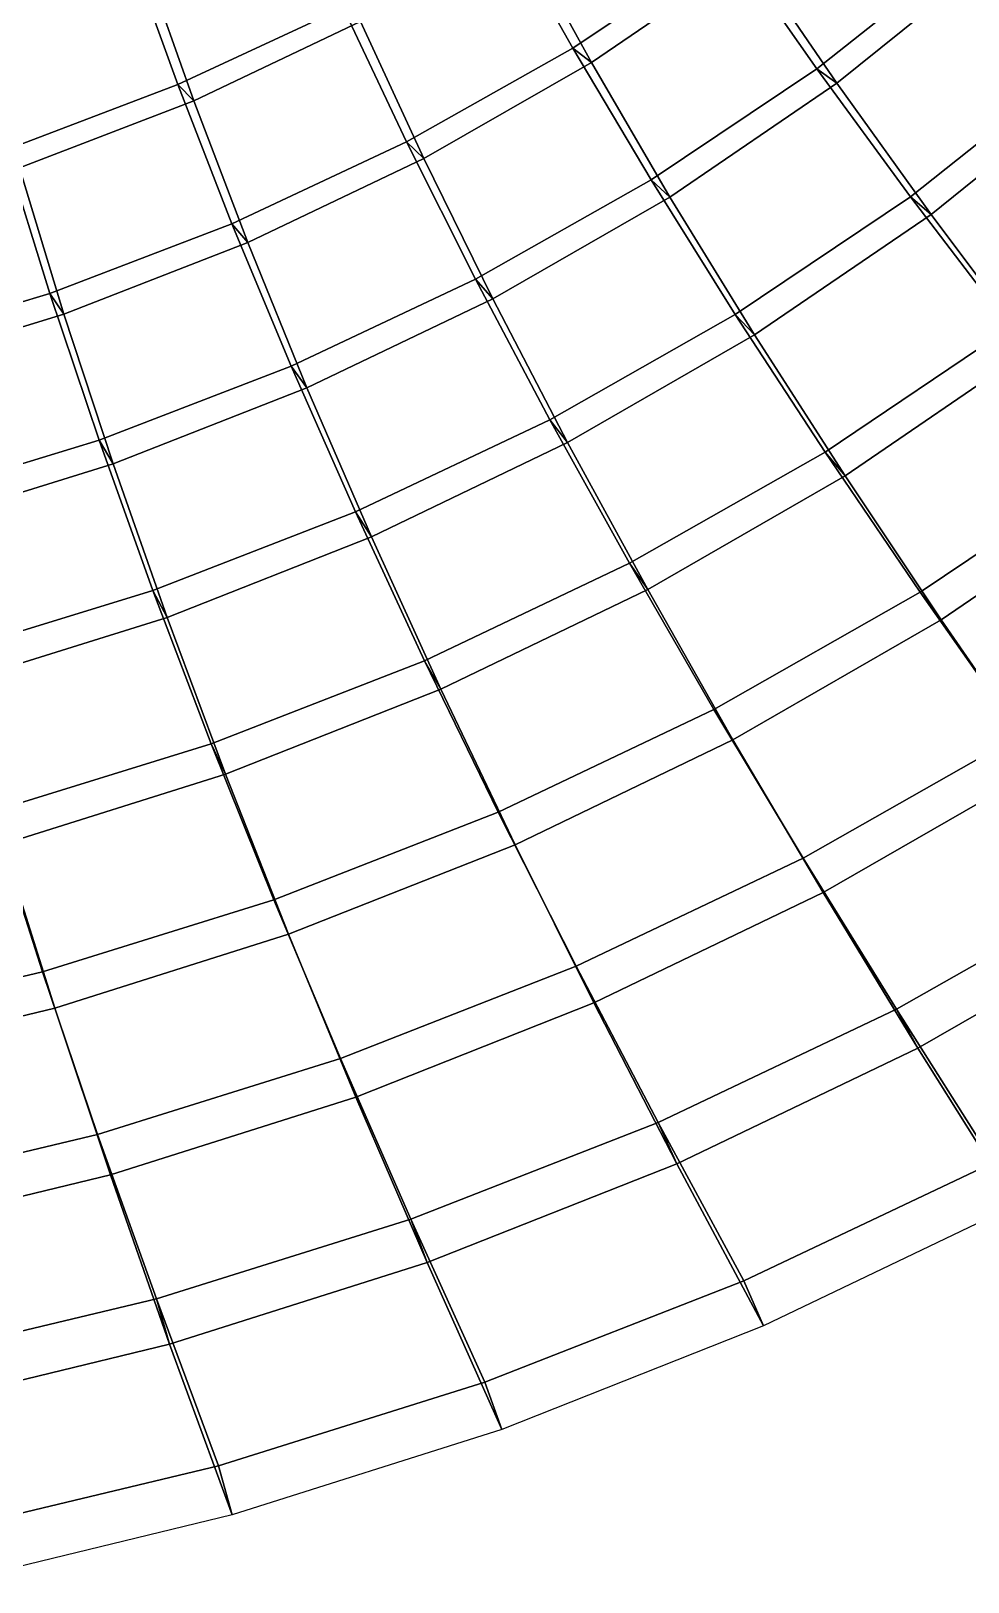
# Model space of a CAD drawing. Header units: metres. Extents: x -2184624 to 1125696, y -1900362 to 1900362.
# Drawn here: x 13202 to 378009, y -1866064 to -1262434 of the extents above; entities that cross this region are included whole.
import ezdxf

# ---------------------------------------------------------------- set-up
doc = ezdxf.new("R2010")
doc.units = ezdxf.units.M

msp = doc.modelspace()

# ---------------------------------------------------------------- linework, layer by layer
at = {"layer": '1'}
for points in [[(253569.3, -1180764.9, 230839.05), (285087, -1228368.6, 213093), (224109.45, -1269137.2, 223638.25), (195936.6, -1219108.1, 242653.98)], [(261286.48, -1184162.9, 255231.95), (292834.62, -1232846.9, 237814.47), (231388.89, -1274677, 247982.53), (203200.78, -1223567.4, 266682)], [(341957.88, -1183516.2, 201764.3), (379341.28, -1229467, 182418.4), (319101.38, -1277095.5, 192301.64), (285087, -1228368.6, 213093)], [(350083.62, -1186808, 226879.23), (387589.53, -1233918, 207892.19), (326957.8, -1282731.5, 217369.73), (292834.62, -1232846.9, 237814.47)], [(112211.21, -1202485.9, 270982.9), (134748.08, -1253363.8, 253731.02), (70383.27, -1283310.2, 264167.06), (51302.805, -1230582.5, 282482.72)], [(119020.055, -1206877.9, 294373.72), (141490.61, -1258766.5, 277408.03), (76546.48, -1289546.5, 287507.8), (57555.25, -1235807, 305546.47)], [(195936.6, -1219108.1, 242653.98), (224109.45, -1269137.2, 223638.25), (159429.27, -1305564.5, 233513.22), (134748.08, -1253363.8, 253731.02)], [(224109.45, -1269137.2, 223638.25), (231388.89, -1274677, 247982.53), (203200.78, -1223567.4, 266682), (195936.6, -1219108.1, 242653.98)], [(195936.6, -1219108.1, 242653.98), (203200.78, -1223567.4, 266682), (231388.89, -1274677, 247982.53), (224109.45, -1269137.2, 223638.25)], [(203200.78, -1223567.4, 266682), (231388.89, -1274677, 247982.53), (166164.39, -1312049.8, 257497.4), (141490.61, -1258766.5, 277408.03)], [(51302.805, -1230582.5, 282482.72), (70383.27, -1283310.2, 264167.06), (3218.479, -1308755.9, 274041.6), (-12291.229, -1254425.8, 293371.66)], [(70383.27, -1283310.2, 264167.06), (76546.48, -1289546.5, 287507.8), (57555.25, -1235807, 305546.47), (51302.805, -1230582.5, 282482.72)], [(51302.805, -1230582.5, 282482.72), (57555.25, -1235807, 305546.47), (76546.48, -1289546.5, 287507.8), (70383.27, -1283310.2, 264167.06)], [(285087, -1228368.6, 213093), (292834.62, -1232846.9, 237814.47), (231388.89, -1274677, 247982.53), (224109.45, -1269137.2, 223638.25)], [(285087, -1228368.6, 213093), (319101.38, -1277095.5, 192301.64), (254598.67, -1320372.8, 201488.83), (224109.45, -1269137.2, 223638.25)], [(224109.45, -1269137.2, 223638.25), (231388.89, -1274677, 247982.53), (292834.62, -1232846.9, 237814.47), (285087, -1228368.6, 213093)], [(319101.38, -1277095.5, 192301.64), (326957.8, -1282731.5, 217369.73), (292834.62, -1232846.9, 237814.47), (285087, -1228368.6, 213093)], [(285087, -1228368.6, 213093), (292834.62, -1232846.9, 237814.47), (326957.8, -1282731.5, 217369.73), (319101.38, -1277095.5, 192301.64)], [(379341.28, -1229467, 182418.4), (387589.53, -1233918, 207892.19), (326957.8, -1282731.5, 217369.73), (319101.38, -1277095.5, 192301.64)], [(379341.28, -1229467, 182418.4), (419382.78, -1276426.8, 159831.2), (355578.97, -1326915.2, 168179.12), (319101.38, -1277095.5, 192301.64)], [(319101.38, -1277095.5, 192301.64), (326957.8, -1282731.5, 217369.73), (387589.53, -1233918, 207892.19), (379341.28, -1229467, 182418.4)], [(57555.25, -1235807, 305546.47), (76546.48, -1289546.5, 287507.8), (8754.505, -1315723.1, 297060.97), (-6637.798, -1260380.5, 316121.16)], [(292834.62, -1232846.9, 237814.47), (326957.8, -1282731.5, 217369.73), (261964.61, -1327072.2, 226171.14), (231388.89, -1274677, 247982.53)], [(387589.53, -1233918, 207892.19), (427848.97, -1282122.2, 185681.17), (363630.97, -1333795.8, 193615.97), (326957.8, -1282731.5, 217369.73)], [(134748.08, -1253363.8, 253731.02), (141490.61, -1258766.5, 277408.03), (76546.48, -1289546.5, 287507.8), (70383.27, -1283310.2, 264167.06)], [(134748.08, -1253363.8, 253731.02), (159429.27, -1305564.5, 233513.22), (91445.51, -1337425.9, 242808.61), (70383.27, -1283310.2, 264167.06)], [(70383.27, -1283310.2, 264167.06), (76546.48, -1289546.5, 287507.8), (141490.61, -1258766.5, 277408.03), (134748.08, -1253363.8, 253731.02)], [(159429.27, -1305564.5, 233513.22), (166164.39, -1312049.8, 257497.4), (141490.61, -1258766.5, 277408.03), (134748.08, -1253363.8, 253731.02)], [(134748.08, -1253363.8, 253731.02), (141490.61, -1258766.5, 277408.03), (166164.39, -1312049.8, 257497.4), (159429.27, -1305564.5, 233513.22)], [(141490.61, -1258766.5, 277408.03), (166164.39, -1312049.8, 257497.4), (97572.445, -1344747.4, 266449.84), (76546.48, -1289546.5, 287507.8)], [(224109.45, -1269137.2, 223638.25), (231388.89, -1274677, 247982.53), (166164.39, -1312049.8, 257497.4), (159429.27, -1305564.5, 233513.22)], [(224109.45, -1269137.2, 223638.25), (254598.67, -1320372.8, 201488.83), (186256.14, -1359041.2, 210083.3), (159429.27, -1305564.5, 233513.22)], [(159429.27, -1305564.5, 233513.22), (166164.39, -1312049.8, 257497.4), (231388.89, -1274677, 247982.53), (224109.45, -1269137.2, 223638.25)], [(254598.67, -1320372.8, 201488.83), (261964.61, -1327072.2, 226171.14), (231388.89, -1274677, 247982.53), (224109.45, -1269137.2, 223638.25)], [(224109.45, -1269137.2, 223638.25), (231388.89, -1274677, 247982.53), (261964.61, -1327072.2, 226171.14), (254598.67, -1320372.8, 201488.83)], [(231388.89, -1274677, 247982.53), (261964.61, -1327072.2, 226171.14), (193048.27, -1366690, 234399.64), (166164.39, -1312049.8, 257497.4)], [(319101.38, -1277095.5, 192301.64), (326957.8, -1282731.5, 217369.73), (261964.61, -1327072.2, 226171.14), (254598.67, -1320372.8, 201488.83)], [(319101.38, -1277095.5, 192301.64), (355578.97, -1326915.2, 168179.12), (287370.03, -1372771.5, 175930.52), (254598.67, -1320372.8, 201488.83)], [(254598.67, -1320372.8, 201488.83), (261964.61, -1327072.2, 226171.14), (326957.8, -1282731.5, 217369.73), (319101.38, -1277095.5, 192301.64)], [(355578.97, -1326915.2, 168179.12), (363630.97, -1333795.8, 193615.97), (326957.8, -1282731.5, 217369.73), (319101.38, -1277095.5, 192301.64)], [(319101.38, -1277095.5, 192301.64), (326957.8, -1282731.5, 217369.73), (363630.97, -1333795.8, 193615.97), (355578.97, -1326915.2, 168179.12)], [(419382.78, -1276426.8, 159831.2), (427848.97, -1282122.2, 185681.17), (363630.97, -1333795.8, 193615.97), (355578.97, -1326915.2, 168179.12)], [(419382.78, -1276426.8, 159831.2), (461998, -1324383.6, 133674.36), (394437.7, -1377795, 140413.89), (355578.97, -1326915.2, 168179.12)], [(355578.97, -1326915.2, 168179.12), (363630.97, -1333795.8, 193615.97), (427848.97, -1282122.2, 185681.17), (419382.78, -1276426.8, 159831.2)], [(70383.27, -1283310.2, 264167.06), (76546.48, -1289546.5, 287507.8), (8754.505, -1315723.1, 297060.97), (3218.479, -1308755.9, 274041.6)], [(70383.27, -1283310.2, 264167.06), (91445.51, -1337425.9, 242808.61), (20551.39, -1364528.6, 251598.03), (3218.479, -1308755.9, 274041.6)], [(3218.479, -1308755.9, 274041.6), (8754.505, -1315723.1, 297060.97), (76546.48, -1289546.5, 287507.8), (70383.27, -1283310.2, 264167.06)], [(91445.51, -1337425.9, 242808.61), (97572.445, -1344747.4, 266449.84), (76546.48, -1289546.5, 287507.8), (70383.27, -1283310.2, 264167.06)], [(70383.27, -1283310.2, 264167.06), (76546.48, -1289546.5, 287507.8), (97572.445, -1344747.4, 266449.84), (91445.51, -1337425.9, 242808.61)], [(326957.8, -1282731.5, 217369.73), (363630.97, -1333795.8, 193615.97), (294901.1, -1380720, 200977.17), (261964.61, -1327072.2, 226171.14)], [(427848.97, -1282122.2, 185681.17), (470788.38, -1331418.4, 159922.39), (402781.56, -1386018, 166246.77), (363630.97, -1333795.8, 193615.97)], [(76546.48, -1289546.5, 287507.8), (97572.445, -1344747.4, 266449.84), (26016.977, -1372583.9, 274913.16), (8754.505, -1315723.1, 297060.97)], [(3218.479, -1308755.9, 274041.6), (20551.39, -1364528.6, 251598.03), (-52860.945, -1386708.2, 259940.78), (-66373.336, -1329538.4, 283418.78)], [(20551.39, -1364528.6, 251598.03), (26016.977, -1372583.9, 274913.16), (8754.505, -1315723.1, 297060.97), (3218.479, -1308755.9, 274041.6)], [(3218.479, -1308755.9, 274041.6), (8754.505, -1315723.1, 297060.97), (26016.977, -1372583.9, 274913.16), (20551.39, -1364528.6, 251598.03)], [(159429.27, -1305564.5, 233513.22), (166164.39, -1312049.8, 257497.4), (97572.445, -1344747.4, 266449.84), (91445.51, -1337425.9, 242808.61)], [(159429.27, -1305564.5, 233513.22), (186256.14, -1359041.2, 210083.3), (114489.4, -1392876.2, 218167.48), (91445.51, -1337425.9, 242808.61)], [(91445.51, -1337425.9, 242808.61), (97572.445, -1344747.4, 266449.84), (166164.39, -1312049.8, 257497.4), (159429.27, -1305564.5, 233513.22)], [(186256.14, -1359041.2, 210083.3), (193048.27, -1366690, 234399.64), (166164.39, -1312049.8, 257497.4), (159429.27, -1305564.5, 233513.22)], [(159429.27, -1305564.5, 233513.22), (166164.39, -1312049.8, 257497.4), (193048.27, -1366690, 234399.64), (186256.14, -1359041.2, 210083.3)], [(8754.505, -1315723.1, 297060.97), (26016.977, -1372583.9, 274913.16), (-48100.336, -1395399.5, 282946.03), (-61503.69, -1337139.9, 306131.66)], [(166164.39, -1312049.8, 257497.4), (193048.27, -1366690, 234399.64), (120637.62, -1401366.8, 242137.05), (97572.445, -1344747.4, 266449.84)], [(254598.67, -1320372.8, 201488.83), (261964.61, -1327072.2, 226171.14), (193048.27, -1366690, 234399.64), (186256.14, -1359041.2, 210083.3)], [(254598.67, -1320372.8, 201488.83), (287370.03, -1372771.5, 175930.52), (215195.02, -1413739.4, 183176.31), (186256.14, -1359041.2, 210083.3)], [(186256.14, -1359041.2, 210083.3), (193048.27, -1366690, 234399.64), (261964.61, -1327072.2, 226171.14), (254598.67, -1320372.8, 201488.83)], [(287370.03, -1372771.5, 175930.52), (294901.1, -1380720, 200977.17), (261964.61, -1327072.2, 226171.14), (254598.67, -1320372.8, 201488.83)], [(254598.67, -1320372.8, 201488.83), (261964.61, -1327072.2, 226171.14), (294901.1, -1380720, 200977.17), (287370.03, -1372771.5, 175930.52)], [(261964.61, -1327072.2, 226171.14), (294901.1, -1380720, 200977.17), (222114.77, -1422644.4, 207854.66), (193048.27, -1366690, 234399.64)], [(355578.97, -1326915.2, 168179.12), (363630.97, -1333795.8, 193615.97), (294901.1, -1380720, 200977.17), (287370.03, -1372771.5, 175930.52)], [(355578.97, -1326915.2, 168179.12), (394437.7, -1377795, 140413.89), (322346.4, -1426281.4, 146668.11), (287370.03, -1372771.5, 175930.52)], [(287370.03, -1372771.5, 175930.52), (294901.1, -1380720, 200977.17), (363630.97, -1333795.8, 193615.97), (355578.97, -1326915.2, 168179.12)], [(394437.7, -1377795, 140413.89), (402781.56, -1386018, 166246.77), (363630.97, -1333795.8, 193615.97), (355578.97, -1326915.2, 168179.12)], [(355578.97, -1326915.2, 168179.12), (363630.97, -1333795.8, 193615.97), (402781.56, -1386018, 166246.77), (394437.7, -1377795, 140413.89)], [(363630.97, -1333795.8, 193615.97), (402781.56, -1386018, 166246.77), (330129.4, -1435580.4, 172110.83), (294901.1, -1380720, 200977.17)], [(91445.51, -1337425.9, 242808.61), (97572.445, -1344747.4, 266449.84), (26016.977, -1372583.9, 274913.16), (20551.39, -1364528.6, 251598.03)], [(91445.51, -1337425.9, 242808.61), (114489.4, -1392876.2, 218167.48), (39709.89, -1421683.9, 225807.67), (20551.39, -1364528.6, 251598.03)], [(20551.39, -1364528.6, 251598.03), (26016.977, -1372583.9, 274913.16), (97572.445, -1344747.4, 266449.84), (91445.51, -1337425.9, 242808.61)], [(114489.4, -1392876.2, 218167.48), (120637.62, -1401366.8, 242137.05), (97572.445, -1344747.4, 266449.84), (91445.51, -1337425.9, 242808.61)], [(91445.51, -1337425.9, 242808.61), (97572.445, -1344747.4, 266449.84), (120637.62, -1401366.8, 242137.05), (114489.4, -1392876.2, 218167.48)], [(97572.445, -1344747.4, 266449.84), (120637.62, -1401366.8, 242137.05), (45155.78, -1430913.1, 249448.8), (26016.977, -1372583.9, 274913.16)], [(186256.14, -1359041.2, 210083.3), (193048.27, -1366690, 234399.64), (120637.62, -1401366.8, 242137.05), (114489.4, -1392876.2, 218167.48)], [(186256.14, -1359041.2, 210083.3), (215195.02, -1413739.4, 183176.31), (139485.9, -1449595.8, 189988.88), (114489.4, -1392876.2, 218167.48)], [(114489.4, -1392876.2, 218167.48), (120637.62, -1401366.8, 242137.05), (193048.27, -1366690, 234399.64), (186256.14, -1359041.2, 210083.3)], [(215195.02, -1413739.4, 183176.31), (222114.77, -1422644.4, 207854.66), (193048.27, -1366690, 234399.64), (186256.14, -1359041.2, 210083.3)], [(186256.14, -1359041.2, 210083.3), (193048.27, -1366690, 234399.64), (222114.77, -1422644.4, 207854.66), (215195.02, -1413739.4, 183176.31)], [(20551.39, -1364528.6, 251598.03), (26016.977, -1372583.9, 274913.16), (-48100.336, -1395399.5, 282946.03), (-52860.945, -1386708.2, 259940.78)], [(20551.39, -1364528.6, 251598.03), (39709.89, -1421683.9, 225807.67), (-37673.61, -1445297.9, 233057.1), (-52860.945, -1386708.2, 259940.78)], [(-52860.945, -1386708.2, 259940.78), (-48100.336, -1395399.5, 282946.03), (26016.977, -1372583.9, 274913.16), (20551.39, -1364528.6, 251598.03)], [(39709.89, -1421683.9, 225807.67), (45155.78, -1430913.1, 249448.8), (26016.977, -1372583.9, 274913.16), (20551.39, -1364528.6, 251598.03)], [(20551.39, -1364528.6, 251598.03), (26016.977, -1372583.9, 274913.16), (45155.78, -1430913.1, 249448.8), (39709.89, -1421683.9, 225807.67)], [(193048.27, -1366690, 234399.64), (222114.77, -1422644.4, 207854.66), (145718.25, -1459350.5, 214319.66), (120637.62, -1401366.8, 242137.05)], [(26016.977, -1372583.9, 274913.16), (45155.78, -1430913.1, 249448.8), (-32978.14, -1455167.6, 256387.19), (-48100.336, -1395399.5, 282946.03)], [(287370.03, -1372771.5, 175930.52), (294901.1, -1380720, 200977.17), (222114.77, -1422644.4, 207854.66), (215195.02, -1413739.4, 183176.31)], [(287370.03, -1372771.5, 175930.52), (322346.4, -1426281.4, 146668.11), (246176.88, -1469591.8, 152511.89), (215195.02, -1413739.4, 183176.31)], [(215195.02, -1413739.4, 183176.31), (222114.77, -1422644.4, 207854.66), (294901.1, -1380720, 200977.17), (287370.03, -1372771.5, 175930.52)], [(322346.4, -1426281.4, 146668.11), (330129.4, -1435580.4, 172110.83), (294901.1, -1380720, 200977.17), (287370.03, -1372771.5, 175930.52)], [(287370.03, -1372771.5, 175930.52), (294901.1, -1380720, 200977.17), (330129.4, -1435580.4, 172110.83), (322346.4, -1426281.4, 146668.11)], [(294901.1, -1380720, 200977.17), (330129.4, -1435580.4, 172110.83), (253302.03, -1479858, 177587.83), (222114.77, -1422644.4, 207854.66)], [(394437.7, -1377795, 140413.89), (402781.56, -1386018, 166246.77), (330129.4, -1435580.4, 172110.83), (322346.4, -1426281.4, 146668.11)], [(394437.7, -1377795, 140413.89), (435543.5, -1429693.9, 108671.87), (359407.22, -1480838.6, 113388.8), (322346.4, -1426281.4, 146668.11)], [(322346.4, -1426281.4, 146668.11), (330129.4, -1435580.4, 172110.83), (402781.56, -1386018, 166246.77), (394437.7, -1377795, 140413.89)], [(402781.56, -1386018, 166246.77), (444286.25, -1439370.6, 134934.31), (367538.53, -1491604.1, 139265.97), (330129.4, -1435580.4, 172110.83)], [(114489.4, -1392876.2, 218167.48), (120637.62, -1401366.8, 242137.05), (45155.78, -1430913.1, 249448.8), (39709.89, -1421683.9, 225807.67)], [(114489.4, -1392876.2, 218167.48), (139485.9, -1449595.8, 189988.88), (60669.66, -1480146, 196425.11), (39709.89, -1421683.9, 225807.67)], [(39709.89, -1421683.9, 225807.67), (45155.78, -1430913.1, 249448.8), (120637.62, -1401366.8, 242137.05), (114489.4, -1392876.2, 218167.48)], [(139485.9, -1449595.8, 189988.88), (145718.25, -1459350.5, 214319.66), (120637.62, -1401366.8, 242137.05), (114489.4, -1392876.2, 218167.48)], [(114489.4, -1392876.2, 218167.48), (120637.62, -1401366.8, 242137.05), (145718.25, -1459350.5, 214319.66), (139485.9, -1449595.8, 189988.88)], [(120637.62, -1401366.8, 242137.05), (145718.25, -1459350.5, 214319.66), (66150.945, -1490647.8, 220427.8), (45155.78, -1430913.1, 249448.8)], [(215195.02, -1413739.4, 183176.31), (222114.77, -1422644.4, 207854.66), (145718.25, -1459350.5, 214319.66), (139485.9, -1449595.8, 189988.88)], [(215195.02, -1413739.4, 183176.31), (246176.88, -1469591.8, 152511.89), (166374.56, -1507502.8, 158005.58), (139485.9, -1449595.8, 189988.88)], [(139485.9, -1449595.8, 189988.88), (145718.25, -1459350.5, 214319.66), (222114.77, -1422644.4, 207854.66), (215195.02, -1413739.4, 183176.31)], [(246176.88, -1469591.8, 152511.89), (253302.03, -1479858, 177587.83), (222114.77, -1422644.4, 207854.66), (215195.02, -1413739.4, 183176.31)], [(215195.02, -1413739.4, 183176.31), (222114.77, -1422644.4, 207854.66), (253302.03, -1479858, 177587.83), (246176.88, -1469591.8, 152511.89)], [(39709.89, -1421683.9, 225807.67), (45155.78, -1430913.1, 249448.8), (-32978.14, -1455167.6, 256387.19), (-37673.61, -1445297.9, 233057.1)], [(39709.89, -1421683.9, 225807.67), (60669.66, -1480146, 196425.11), (-20828.664, -1505223.6, 202531.31), (-37673.61, -1445297.9, 233057.1)], [(-37673.61, -1445297.9, 233057.1), (-32978.14, -1455167.6, 256387.19), (45155.78, -1430913.1, 249448.8), (39709.89, -1421683.9, 225807.67)], [(60669.66, -1480146, 196425.11), (66150.945, -1490647.8, 220427.8), (45155.78, -1430913.1, 249448.8), (39709.89, -1421683.9, 225807.67)], [(39709.89, -1421683.9, 225807.67), (45155.78, -1430913.1, 249448.8), (66150.945, -1490647.8, 220427.8), (60669.66, -1480146, 196425.11)], [(222114.77, -1422644.4, 207854.66), (253302.03, -1479858, 177587.83), (172759.97, -1518631, 182736.39), (145718.25, -1459350.5, 214319.66)], [(322346.4, -1426281.4, 146668.11), (330129.4, -1435580.4, 172110.83), (253302.03, -1479858, 177587.83), (246176.88, -1469591.8, 152511.89)], [(322346.4, -1426281.4, 146668.11), (359407.22, -1480838.6, 113388.8), (279095.44, -1526512.4, 117797.62), (246176.88, -1469591.8, 152511.89)], [(246176.88, -1469591.8, 152511.89), (253302.03, -1479858, 177587.83), (330129.4, -1435580.4, 172110.83), (322346.4, -1426281.4, 146668.11)], [(359407.22, -1480838.6, 113388.8), (367538.53, -1491604.1, 139265.97), (330129.4, -1435580.4, 172110.83), (322346.4, -1426281.4, 146668.11)], [(322346.4, -1426281.4, 146668.11), (330129.4, -1435580.4, 172110.83), (367538.53, -1491604.1, 139265.97), (359407.22, -1480838.6, 113388.8)], [(435543.5, -1429693.9, 108671.87), (444286.25, -1439370.6, 134934.31), (367538.53, -1491604.1, 139265.97), (359407.22, -1480838.6, 113388.8)], [(435543.5, -1429693.9, 108671.87), (478711.12, -1482555, 72602.875), (398389, -1536358.1, 75771.38), (359407.22, -1480838.6, 113388.8)], [(359407.22, -1480838.6, 113388.8), (367538.53, -1491604.1, 139265.97), (444286.25, -1439370.6, 134934.31), (435543.5, -1429693.9, 108671.87)], [(45155.78, -1430913.1, 249448.8), (66150.945, -1490647.8, 220427.8), (-16151.026, -1516373.1, 226224.1), (-32978.14, -1455167.6, 256387.19)], [(330129.4, -1435580.4, 172110.83), (367538.53, -1491604.1, 139265.97), (286512.06, -1538260.9, 143313.48), (253302.03, -1479858, 177587.83)], [(444286.25, -1439370.6, 134934.31), (487971.94, -1493812, 99336.375), (406975.56, -1548722.6, 102129.445), (367538.53, -1491604.1, 139265.97)], [(139485.9, -1449595.8, 189988.88), (145718.25, -1459350.5, 214319.66), (66150.945, -1490647.8, 220427.8), (60669.66, -1480146, 196425.11)], [(139485.9, -1449595.8, 189988.88), (166374.56, -1507502.8, 158005.58), (83380.66, -1539821.9, 163195.84), (60669.66, -1480146, 196425.11)], [(60669.66, -1480146, 196425.11), (66150.945, -1490647.8, 220427.8), (145718.25, -1459350.5, 214319.66), (139485.9, -1449595.8, 189988.88)], [(166374.56, -1507502.8, 158005.58), (172759.97, -1518631, 182736.39), (145718.25, -1459350.5, 214319.66), (139485.9, -1449595.8, 189988.88)], [(139485.9, -1449595.8, 189988.88), (145718.25, -1459350.5, 214319.66), (172759.97, -1518631, 182736.39), (166374.56, -1507502.8, 158005.58)], [(145718.25, -1459350.5, 214319.66), (172759.97, -1518631, 182736.39), (88957.5, -1551709.1, 187601.66), (66150.945, -1490647.8, 220427.8)], [(246176.88, -1469591.8, 152511.89), (253302.03, -1479858, 177587.83), (172759.97, -1518631, 182736.39), (166374.56, -1507502.8, 158005.58)], [(246176.88, -1469591.8, 152511.89), (279095.44, -1526512.4, 117797.62), (195063.89, -1566496, 121942.99), (166374.56, -1507502.8, 158005.58)], [(166374.56, -1507502.8, 158005.58), (172759.97, -1518631, 182736.39), (253302.03, -1479858, 177587.83), (246176.88, -1469591.8, 152511.89)], [(279095.44, -1526512.4, 117797.62), (286512.06, -1538260.9, 143313.48), (253302.03, -1479858, 177587.83), (246176.88, -1469591.8, 152511.89)], [(246176.88, -1469591.8, 152511.89), (253302.03, -1479858, 177587.83), (286512.06, -1538260.9, 143313.48), (279095.44, -1526512.4, 117797.62)], [(60669.66, -1480146, 196425.11), (66150.945, -1490647.8, 220427.8), (-16151.026, -1516373.1, 226224.1), (-20828.664, -1505223.6, 202531.31)], [(60669.66, -1480146, 196425.11), (83380.66, -1539821.9, 163195.84), (-2366.688, -1566383.6, 168120.66), (-20828.664, -1505223.6, 202531.31)], [(-20828.664, -1505223.6, 202531.31), (-16151.026, -1516373.1, 226224.1), (66150.945, -1490647.8, 220427.8), (60669.66, -1480146, 196425.11)], [(83380.66, -1539821.9, 163195.84), (88957.5, -1551709.1, 187601.66), (66150.945, -1490647.8, 220427.8), (60669.66, -1480146, 196425.11)], [(60669.66, -1480146, 196425.11), (66150.945, -1490647.8, 220427.8), (88957.5, -1551709.1, 187601.66), (83380.66, -1539821.9, 163195.84)], [(253302.03, -1479858, 177587.83), (286512.06, -1538260.9, 143313.48), (201678.3, -1579123.2, 147119.6), (172759.97, -1518631, 182736.39)], [(359407.22, -1480838.6, 113388.8), (367538.53, -1491604.1, 139265.97), (286512.06, -1538260.9, 143313.48), (279095.44, -1526512.4, 117797.62)], [(359407.22, -1480838.6, 113388.8), (398389, -1536358.1, 75771.38), (313808.72, -1584395.9, 78735.12), (279095.44, -1526512.4, 117797.62)], [(279095.44, -1526512.4, 117797.62), (286512.06, -1538260.9, 143313.48), (367538.53, -1491604.1, 139265.97), (359407.22, -1480838.6, 113388.8)], [(398389, -1536358.1, 75771.38), (406975.56, -1548722.6, 102129.445), (367538.53, -1491604.1, 139265.97), (359407.22, -1480838.6, 113388.8)], [(359407.22, -1480838.6, 113388.8), (367538.53, -1491604.1, 139265.97), (406975.56, -1548722.6, 102129.445), (398389, -1536358.1, 75771.38)], [(66150.945, -1490647.8, 220427.8), (88957.5, -1551709.1, 187601.66), (2344.435, -1578929.4, 192220.1), (-16151.026, -1516373.1, 226224.1)], [(367538.53, -1491604.1, 139265.97), (406975.56, -1548722.6, 102129.445), (321612.28, -1597765.4, 104741.52), (286512.06, -1538260.9, 143313.48)], [(166374.56, -1507502.8, 158005.58), (172759.97, -1518631, 182736.39), (88957.5, -1551709.1, 187601.66), (83380.66, -1539821.9, 163195.84)], [(166374.56, -1507502.8, 158005.58), (195063.89, -1566496, 121942.99), (107764.64, -1600598, 125861.09), (83380.66, -1539821.9, 163195.84)], [(83380.66, -1539821.9, 163195.84), (88957.5, -1551709.1, 187601.66), (172759.97, -1518631, 182736.39), (166374.56, -1507502.8, 158005.58)], [(195063.89, -1566496, 121942.99), (201678.3, -1579123.2, 147119.6), (172759.97, -1518631, 182736.39), (166374.56, -1507502.8, 158005.58)], [(166374.56, -1507502.8, 158005.58), (172759.97, -1518631, 182736.39), (201678.3, -1579123.2, 147119.6), (195063.89, -1566496, 121942.99)], [(172759.97, -1518631, 182736.39), (201678.3, -1579123.2, 147119.6), (113503, -1614000.8, 150718.69), (88957.5, -1551709.1, 187601.66)], [(279095.44, -1526512.4, 117797.62), (286512.06, -1538260.9, 143313.48), (201678.3, -1579123.2, 147119.6), (195063.89, -1566496, 121942.99)], [(279095.44, -1526512.4, 117797.62), (313808.72, -1584395.9, 78735.12), (225431.97, -1626453, 81524.51), (195063.89, -1566496, 121942.99)], [(195063.89, -1566496, 121942.99), (201678.3, -1579123.2, 147119.6), (286512.06, -1538260.9, 143313.48), (279095.44, -1526512.4, 117797.62)], [(313808.72, -1584395.9, 78735.12), (321612.28, -1597765.4, 104741.52), (286512.06, -1538260.9, 143313.48), (279095.44, -1526512.4, 117797.62)], [(279095.44, -1526512.4, 117797.62), (286512.06, -1538260.9, 143313.48), (321612.28, -1597765.4, 104741.52), (313808.72, -1584395.9, 78735.12)], [(286512.06, -1538260.9, 143313.48), (321612.28, -1597765.4, 104741.52), (232359.53, -1640723.5, 107200.98), (201678.3, -1579123.2, 147119.6)], [(398389, -1536358.1, 75771.38), (406975.56, -1548722.6, 102129.445), (321612.28, -1597765.4, 104741.52), (313808.72, -1584395.9, 78735.12)], [(398389, -1536358.1, 75771.38), (439091.56, -1592728.6, 33493.81), (350144.8, -1643109.6, 35031.586), (313808.72, -1584395.9, 78735.12)], [(313808.72, -1584395.9, 78735.12), (321612.28, -1597765.4, 104741.52), (406975.56, -1548722.6, 102129.445), (398389, -1536358.1, 75771.38)], [(83380.66, -1539821.9, 163195.84), (88957.5, -1551709.1, 187601.66), (2344.435, -1578929.4, 192220.1), (-2366.688, -1566383.6, 168120.66)], [(83380.66, -1539821.9, 163195.84), (107764.64, -1600598, 125861.09), (17649.459, -1628652.8, 129580.31), (-2366.688, -1566383.6, 168120.66)], [(-2366.688, -1566383.6, 168120.66), (2344.435, -1578929.4, 192220.1), (88957.5, -1551709.1, 187601.66), (83380.66, -1539821.9, 163195.84)], [(107764.64, -1600598, 125861.09), (113503, -1614000.8, 150718.69), (88957.5, -1551709.1, 187601.66), (83380.66, -1539821.9, 163195.84)], [(83380.66, -1539821.9, 163195.84), (88957.5, -1551709.1, 187601.66), (113503, -1614000.8, 150718.69), (107764.64, -1600598, 125861.09)], [(406975.56, -1548722.6, 102129.445), (448252.8, -1606845.1, 60389.05), (358441.62, -1658259.9, 61588.914), (321612.28, -1597765.4, 104741.52)], [(88957.5, -1551709.1, 187601.66), (113503, -1614000.8, 150718.69), (22450.104, -1642729, 154137.56), (2344.435, -1578929.4, 192220.1)], [(-2366.688, -1566383.6, 168120.66), (17649.459, -1628652.8, 129580.31), (-74831.1, -1650522, 133122.89), (-90430.38, -1587048.6, 172809.42)], [(17649.459, -1628652.8, 129580.31), (22450.104, -1642729, 154137.56), (2344.435, -1578929.4, 192220.1), (-2366.688, -1566383.6, 168120.66)], [(-2366.688, -1566383.6, 168120.66), (2344.435, -1578929.4, 192220.1), (22450.104, -1642729, 154137.56), (17649.459, -1628652.8, 129580.31)], [(195063.89, -1566496, 121942.99), (201678.3, -1579123.2, 147119.6), (113503, -1614000.8, 150718.69), (107764.64, -1600598, 125861.09)], [(195063.89, -1566496, 121942.99), (225431.97, -1626453, 81524.51), (133721.16, -1662338.1, 84162.88), (107764.64, -1600598, 125861.09)], [(107764.64, -1600598, 125861.09), (113503, -1614000.8, 150718.69), (201678.3, -1579123.2, 147119.6), (195063.89, -1566496, 121942.99)], [(225431.97, -1626453, 81524.51), (232359.53, -1640723.5, 107200.98), (201678.3, -1579123.2, 147119.6), (195063.89, -1566496, 121942.99)], [(195063.89, -1566496, 121942.99), (201678.3, -1579123.2, 147119.6), (232359.53, -1640723.5, 107200.98), (225431.97, -1626453, 81524.51)], [(2344.435, -1578929.4, 192220.1), (22450.104, -1642729, 154137.56), (-71018.9, -1665171, 157397.08), (-86631.695, -1600154.6, 196619.83)], [(201678.3, -1579123.2, 147119.6), (232359.53, -1640723.5, 107200.98), (139693.94, -1677406.1, 109529.27), (113503, -1614000.8, 150718.69)], [(313808.72, -1584395.9, 78735.12), (321612.28, -1597765.4, 104741.52), (232359.53, -1640723.5, 107200.98), (225431.97, -1626453, 81524.51)], [(313808.72, -1584395.9, 78735.12), (350144.8, -1643109.6, 35031.586), (257334.48, -1687223.8, 36481.22), (225431.97, -1626453, 81524.51)], [(225431.97, -1626453, 81524.51), (232359.53, -1640723.5, 107200.98), (321612.28, -1597765.4, 104741.52), (313808.72, -1584395.9, 78735.12)], [(350144.8, -1643109.6, 35031.586), (358441.62, -1658259.9, 61588.914), (321612.28, -1597765.4, 104741.52), (313808.72, -1584395.9, 78735.12)], [(313808.72, -1584395.9, 78735.12), (321612.28, -1597765.4, 104741.52), (358441.62, -1658259.9, 61588.914), (350144.8, -1643109.6, 35031.586)], [(439091.56, -1592728.6, 33493.81), (448252.8, -1606845.1, 60389.05), (358441.62, -1658259.9, 61588.914), (350144.8, -1643109.6, 35031.586)], [(439091.56, -1592728.6, 33493.81), (481386.34, -1650094.6, -13950.605), (387991.38, -1702772.9, -13791.128), (350144.8, -1643109.6, 35031.586)], [(350144.8, -1643109.6, 35031.586), (358441.62, -1658259.9, 61588.914), (448252.8, -1606845.1, 60389.05), (439091.56, -1592728.6, 33493.81)], [(321612.28, -1597765.4, 104741.52), (358441.62, -1658259.9, 61588.914), (264668.8, -1703304.8, 62721.33), (232359.53, -1640723.5, 107200.98)], [(107764.64, -1600598, 125861.09), (113503, -1614000.8, 150718.69), (22450.104, -1642729, 154137.56), (17649.459, -1628652.8, 129580.31)], [(107764.64, -1600598, 125861.09), (133721.16, -1662338.1, 84162.88), (39138.36, -1691885.8, 86669.56), (17649.459, -1628652.8, 129580.31)], [(17649.459, -1628652.8, 129580.31), (22450.104, -1642729, 154137.56), (113503, -1614000.8, 150718.69), (107764.64, -1600598, 125861.09)], [(133721.16, -1662338.1, 84162.88), (139693.94, -1677406.1, 109529.27), (113503, -1614000.8, 150718.69), (107764.64, -1600598, 125861.09)], [(107764.64, -1600598, 125861.09), (113503, -1614000.8, 150718.69), (139693.94, -1677406.1, 109529.27), (133721.16, -1662338.1, 84162.88)], [(448252.8, -1606845.1, 60389.05), (491058.72, -1665556.9, 13950.605), (396741.8, -1719318.6, 13791.128), (358441.62, -1658259.9, 61588.914)], [(113503, -1614000.8, 150718.69), (139693.94, -1677406.1, 109529.27), (44090.1, -1707647.2, 111744.14), (22450.104, -1642729, 154137.56)], [(17649.459, -1628652.8, 129580.31), (22450.104, -1642729, 154137.56), (-71018.9, -1665171, 157397.08), (-74831.1, -1650522, 133122.89)], [(17649.459, -1628652.8, 129580.31), (39138.36, -1691885.8, 86669.56), (-57854.586, -1714957.5, 89058.805), (-74831.1, -1650522, 133122.89)], [(-74831.1, -1650522, 133122.89), (-71018.9, -1665171, 157397.08), (22450.104, -1642729, 154137.56), (17649.459, -1628652.8, 129580.31)], [(39138.36, -1691885.8, 86669.56), (44090.1, -1707647.2, 111744.14), (22450.104, -1642729, 154137.56), (17649.459, -1628652.8, 129580.31)], [(17649.459, -1628652.8, 129580.31), (22450.104, -1642729, 154137.56), (44090.1, -1707647.2, 111744.14), (39138.36, -1691885.8, 86669.56)], [(225431.97, -1626453, 81524.51), (232359.53, -1640723.5, 107200.98), (139693.94, -1677406.1, 109529.27), (133721.16, -1662338.1, 84162.88)], [(225431.97, -1626453, 81524.51), (257334.48, -1687223.8, 36481.22), (161129.5, -1724879.6, 37853.742), (133721.16, -1662338.1, 84162.88)], [(133721.16, -1662338.1, 84162.88), (139693.94, -1677406.1, 109529.27), (232359.53, -1640723.5, 107200.98), (225431.97, -1626453, 81524.51)], [(257334.48, -1687223.8, 36481.22), (264668.8, -1703304.8, 62721.33), (232359.53, -1640723.5, 107200.98), (225431.97, -1626453, 81524.51)], [(225431.97, -1626453, 81524.51), (232359.53, -1640723.5, 107200.98), (264668.8, -1703304.8, 62721.33), (257334.48, -1687223.8, 36481.22)], [(232359.53, -1640723.5, 107200.98), (264668.8, -1703304.8, 62721.33), (167417.6, -1741786.6, 63795.594), (139693.94, -1677406.1, 109529.27)], [(22450.104, -1642729, 154137.56), (44090.1, -1707647.2, 111744.14), (-53978.695, -1731309, 113858.43), (-71018.9, -1665171, 157397.08)], [(350144.8, -1643109.6, 35031.586), (358441.62, -1658259.9, 61588.914), (264668.8, -1703304.8, 62721.33), (257334.48, -1687223.8, 36481.22)], [(350144.8, -1643109.6, 35031.586), (387991.38, -1702772.9, -13791.128), (290671.44, -1748910, -13641.158), (257334.48, -1687223.8, 36481.22)], [(257334.48, -1687223.8, 36481.22), (264668.8, -1703304.8, 62721.33), (358441.62, -1658259.9, 61588.914), (350144.8, -1643109.6, 35031.586)], [(387991.38, -1702772.9, -13791.128), (396741.8, -1719318.6, 13791.128), (358441.62, -1658259.9, 61588.914), (350144.8, -1643109.6, 35031.586)], [(350144.8, -1643109.6, 35031.586), (358441.62, -1658259.9, 61588.914), (396741.8, -1719318.6, 13791.128), (387991.38, -1702772.9, -13791.128)], [(358441.62, -1658259.9, 61588.914), (396741.8, -1719318.6, 13791.128), (298394.7, -1766435.2, 13641.158), (264668.8, -1703304.8, 62721.33)], [(133721.16, -1662338.1, 84162.88), (139693.94, -1677406.1, 109529.27), (44090.1, -1707647.2, 111744.14), (39138.36, -1691885.8, 86669.56)], [(133721.16, -1662338.1, 84162.88), (161129.5, -1724879.6, 37853.742), (62000.617, -1755911.5, 39158.797), (39138.36, -1691885.8, 86669.56)], [(39138.36, -1691885.8, 86669.56), (44090.1, -1707647.2, 111744.14), (139693.94, -1677406.1, 109529.27), (133721.16, -1662338.1, 84162.88)], [(161129.5, -1724879.6, 37853.742), (167417.6, -1741786.6, 63795.594), (139693.94, -1677406.1, 109529.27), (133721.16, -1662338.1, 84162.88)], [(133721.16, -1662338.1, 84162.88), (139693.94, -1677406.1, 109529.27), (167417.6, -1741786.6, 63795.594), (161129.5, -1724879.6, 37853.742)], [(139693.94, -1677406.1, 109529.27), (167417.6, -1741786.6, 63795.594), (67171.56, -1773537.8, 64819.86), (44090.1, -1707647.2, 111744.14)], [(257334.48, -1687223.8, 36481.22), (264668.8, -1703304.8, 62721.33), (167417.6, -1741786.6, 63795.594), (161129.5, -1724879.6, 37853.742)], [(257334.48, -1687223.8, 36481.22), (290671.44, -1748910, -13641.158), (189899.4, -1788311, -13499.979), (161129.5, -1724879.6, 37853.742)], [(161129.5, -1724879.6, 37853.742), (167417.6, -1741786.6, 63795.594), (264668.8, -1703304.8, 62721.33), (257334.48, -1687223.8, 36481.22)], [(290671.44, -1748910, -13641.158), (298394.7, -1766435.2, 13641.158), (264668.8, -1703304.8, 62721.33), (257334.48, -1687223.8, 36481.22)], [(257334.48, -1687223.8, 36481.22), (264668.8, -1703304.8, 62721.33), (298394.7, -1766435.2, 13641.158), (290671.44, -1748910, -13641.158)], [(39138.36, -1691885.8, 86669.56), (44090.1, -1707647.2, 111744.14), (-53978.695, -1731309, 113858.43), (-57854.586, -1714957.5, 89058.805)], [(39138.36, -1691885.8, 86669.56), (62000.617, -1755911.5, 39158.797), (-39578.184, -1780178.6, 40403.395), (-57854.586, -1714957.5, 89058.805)], [(-57854.586, -1714957.5, 89058.805), (-53978.695, -1731309, 113858.43), (44090.1, -1707647.2, 111744.14), (39138.36, -1691885.8, 86669.56)], [(62000.617, -1755911.5, 39158.797), (67171.56, -1773537.8, 64819.86), (44090.1, -1707647.2, 111744.14), (39138.36, -1691885.8, 86669.56)], [(39138.36, -1691885.8, 86669.56), (44090.1, -1707647.2, 111744.14), (67171.56, -1773537.8, 64819.86), (62000.617, -1755911.5, 39158.797)], [(44090.1, -1707647.2, 111744.14), (67171.56, -1773537.8, 64819.86), (-35583.434, -1798417.4, 65799.83), (-53978.695, -1731309, 113858.43)], [(264668.8, -1703304.8, 62721.33), (298394.7, -1766435.2, 13641.158), (196504.81, -1806709, 13499.979), (167417.6, -1741786.6, 63795.594)], [(387991.38, -1702772.9, -13791.128), (396741.8, -1719318.6, 13791.128), (298394.7, -1766435.2, 13641.158), (290671.44, -1748910, -13641.158)], [(161129.5, -1724879.6, 37853.742), (167417.6, -1741786.6, 63795.594), (67171.56, -1773537.8, 64819.86), (62000.617, -1755911.5, 39158.797)], [(161129.5, -1724879.6, 37853.742), (189899.4, -1788311, -13499.979), (86155.77, -1820806.4, -13366.938), (62000.617, -1755911.5, 39158.797)], [(62000.617, -1755911.5, 39158.797), (67171.56, -1773537.8, 64819.86), (167417.6, -1741786.6, 63795.594), (161129.5, -1724879.6, 37853.742)], [(189899.4, -1788311, -13499.979), (196504.81, -1806709, 13499.979), (167417.6, -1741786.6, 63795.594), (161129.5, -1724879.6, 37853.742)], [(161129.5, -1724879.6, 37853.742), (167417.6, -1741786.6, 63795.594), (196504.81, -1806709, 13499.979), (189899.4, -1788311, -13499.979)], [(167417.6, -1741786.6, 63795.594), (196504.81, -1806709, 13499.979), (91566.055, -1839967.4, 13366.938), (67171.56, -1773537.8, 64819.86)], [(290671.44, -1748910, -13641.158), (298394.7, -1766435.2, 13641.158), (196504.81, -1806709, 13499.979), (189899.4, -1788311, -13499.979)], [(62000.617, -1755911.5, 39158.797), (67171.56, -1773537.8, 64819.86), (-35583.434, -1798417.4, 65799.83), (-39578.184, -1780178.6, 40403.395)], [(62000.617, -1755911.5, 39158.797), (86155.77, -1820806.4, -13366.938), (-20075.975, -1846251.8, -13241.465), (-39578.184, -1780178.6, 40403.395)], [(-39578.184, -1780178.6, 40403.395), (-35583.434, -1798417.4, 65799.83), (67171.56, -1773537.8, 64819.86), (62000.617, -1755911.5, 39158.797)], [(86155.77, -1820806.4, -13366.938), (91566.055, -1839967.4, 13366.938), (67171.56, -1773537.8, 64819.86), (62000.617, -1755911.5, 39158.797)], [(62000.617, -1755911.5, 39158.797), (67171.56, -1773537.8, 64819.86), (91566.055, -1839967.4, 13366.938), (86155.77, -1820806.4, -13366.938)], [(67171.56, -1773537.8, 64819.86), (91566.055, -1839967.4, 13366.938), (-15925.708, -1866064.5, 13241.465), (-35583.434, -1798417.4, 65799.83)], [(189899.4, -1788311, -13499.979), (196504.81, -1806709, 13499.979), (91566.055, -1839967.4, 13366.938), (86155.77, -1820806.4, -13366.938)], [(86155.77, -1820806.4, -13366.938), (91566.055, -1839967.4, 13366.938), (-15925.708, -1866064.5, 13241.465), (-20075.975, -1846251.8, -13241.465)]]:
    msp.add_3dface(points, dxfattribs=at)

doc.saveas('drawing.dxf')
